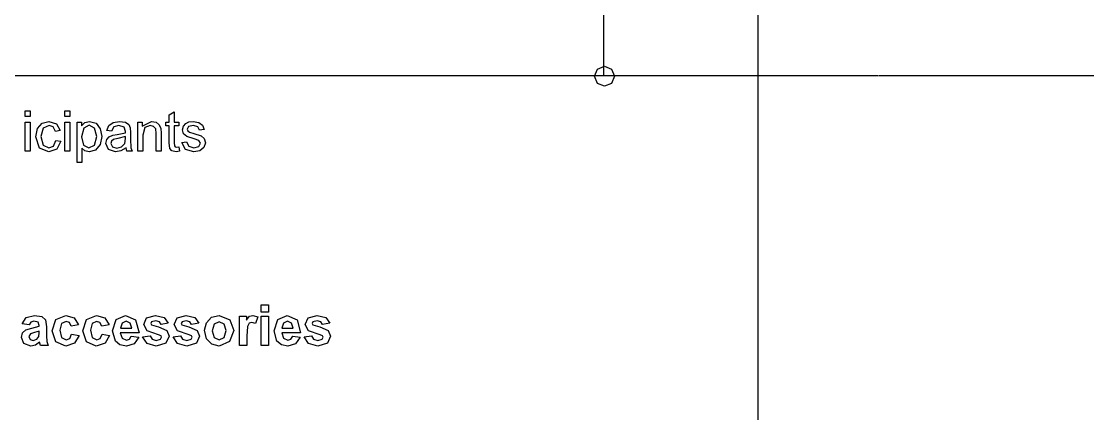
# Model space of a CAD drawing. Extents: x 22 to 299, y 7 to 289.
# Drawn here: x 75.2 to 128.5, y 144.4 to 164 of the extents above; entities that cross this region are included whole.
import ezdxf

# ---------------------------------------------------------------- set-up
doc = ezdxf.new("R2010")
doc.units = 0

msp = doc.modelspace()

# ---------------------------------------------------------------- linework, layer by layer
at = {"layer": 'Layer 1'}
for p, q in [((112, 276.5), (112, 15.430556)), ((104.288, 196.137), (104.288, 161.329199)), ((103.845351, 161.295351), (103.992327, 161.650157)), ((103.992327, 161.650157), (104.347, 161.797)), ((104.347, 161.797), (104.701673, 161.650157)), ((104.701673, 161.650157), (104.848649, 161.295351)), ((65.1399, 161.329), (88.165655, 161.329)), ((88.165433, 161.329078), (118.025537, 161.329078)), ((103.992327, 160.940854), (103.845351, 161.295351)), ((104.347, 160.794055), (103.992327, 160.940854)), ((104.701673, 160.940854), (104.347, 160.794055)), ((104.848649, 161.295351), (104.701673, 160.940854)), ((118.07, 161.329), (134.141109, 161.329)), ((75.41567, 159.282948), (75.41567, 159.568202)), ((75.41567, 159.568202), (75.656274, 159.568202)), ((75.656274, 159.282948), (75.41567, 159.282948)), ((75.656274, 159.568202), (75.656274, 159.282948)), ((77.39218, 159.282948), (77.39218, 159.568202)), ((77.39218, 159.568202), (77.632785, 159.568202)), ((77.632785, 159.282948), (77.39218, 159.282948)), ((77.632785, 159.568202), (77.632785, 159.282948)), ((82.608924, 159.373899), (82.848192, 159.522726)), ((82.608924, 159.011475), (82.608924, 159.373899)), ((82.848192, 159.522726), (82.848192, 159.011475)), ((75.41567, 157.548), (75.41567, 159.011475)), ((75.41567, 159.011475), (75.656274, 159.011475)), ((75.656274, 159.011475), (75.656274, 157.548)), ((76.024743, 158.689014), (76.255991, 158.954975)), ((76.255991, 158.954975), (76.595511, 159.044548)), ((76.604868, 158.840598), (76.309458, 158.705551)), ((76.595511, 159.044548), (76.973795, 158.92328)), ((76.809382, 158.766184), (76.604868, 158.840598)), ((76.928348, 158.54432), (76.809382, 158.766184)), ((76.973795, 158.92328), (77.162269, 158.581527)), ((77.39218, 157.548), (77.39218, 159.011475)), ((77.39218, 159.011475), (77.632785, 159.011475)), ((77.632785, 159.011475), (77.632785, 157.548)), ((77.99858, 156.987139), (77.99858, 159.011475)), ((77.99858, 159.011475), (78.217798, 159.011475)), ((78.217798, 159.011475), (78.217798, 158.821306)), ((78.217798, 158.821306), (78.392905, 158.988048)), ((78.606776, 158.850245), (78.33409, 158.701417)), ((78.392905, 158.988048), (78.6295, 159.044548)), ((78.872778, 158.711063), (78.606776, 158.850245)), ((78.6295, 159.044548), (78.950306, 158.948085)), ((78.950306, 158.948085), (79.160167, 158.675234)), ((79.48056, 158.59393), (79.586159, 158.844732)), ((79.586159, 158.844732), (79.798693, 158.992182)), ((79.834784, 158.777209), (79.715818, 158.560857)), ((79.798693, 158.992182), (80.120837, 159.044548)), ((80.086083, 158.83922), (79.834784, 158.777209)), ((80.360105, 158.75516), (80.086083, 158.83922)), ((80.120837, 159.044548), (80.416246, 159.00045)), ((80.428277, 158.541564), (80.360105, 158.75516)), ((80.416246, 159.00045), (80.583333, 158.888829)), ((80.583333, 158.888829), (80.658188, 158.720709)), ((80.658188, 158.720709), (80.670217, 158.491955)), ((81.042734, 157.548), (81.042734, 159.011475)), ((81.042734, 159.011475), (81.259279, 159.011475)), ((81.259279, 158.803391), (81.711081, 159.044548)), ((81.259279, 159.011475), (81.259279, 158.803391)), ((81.394285, 158.728977), (81.283339, 158.347261)), ((81.660287, 158.829574), (81.394285, 158.728977)), ((81.827374, 158.784099), (81.660287, 158.829574)), ((81.711081, 159.044548), (81.946339, 158.996316)), ((81.927626, 158.66421), (81.827374, 158.784099)), ((81.946339, 158.996316), (82.10808, 158.872293)), ((82.10808, 158.872293), (82.182934, 158.689014)), ((82.432481, 158.81855), (82.432481, 159.011475)), ((82.432481, 159.011475), (82.608924, 159.011475)), ((82.608924, 158.81855), (82.432481, 158.81855)), ((82.608924, 157.976569), (82.608924, 158.81855)), ((82.848192, 159.011475), (83.090134, 159.011475)), ((83.090134, 158.81855), (82.848192, 158.81855)), ((82.848192, 158.81855), (82.848192, 157.962789)), ((83.090134, 159.011475), (83.090134, 158.81855)), ((83.269709, 158.622869), (83.312484, 158.803391)), ((83.312484, 158.803391), (83.43145, 158.942573)), ((83.43145, 158.942573), (83.583833, 159.014231)), ((83.573139, 158.784099), (83.502294, 158.651807)), ((83.809734, 158.840598), (83.573139, 158.784099)), ((83.583833, 159.014231), (83.792357, 159.044548)), ((83.792357, 159.044548), (84.085093, 158.994938)), ((84.026278, 158.777208), (83.809734, 158.840598)), ((84.119847, 158.60082), (84.026278, 158.777208)), ((84.085093, 158.994938), (84.27223, 158.859891)), ((84.27223, 158.859891), (84.355105, 158.633893)), ((75.948551, 158.274225), (76.024743, 158.689014)), ((76.124995, 157.710608), (75.948551, 158.274225)), ((76.309458, 158.705551), (76.195839, 158.281115)), ((76.195839, 158.281115), (76.305448, 157.852546)), ((77.162269, 158.581527), (76.928348, 158.54432)), ((78.33409, 158.701417), (78.216461, 158.271469)), ((78.216461, 158.271469), (78.327407, 157.853924)), ((78.216461, 158.271469), (78.216461, 158.271469)), ((78.870105, 157.858058), (78.98506, 158.29214)), ((78.98506, 158.29214), (78.872778, 158.711063)), ((79.231012, 158.290762), (79.152147, 157.885619)), ((79.160167, 158.675234), (79.231012, 158.290762)), ((79.715818, 158.560857), (79.48056, 158.59393)), ((79.485903, 158.129531), (79.610216, 158.272847)), ((79.610216, 158.272847), (79.783986, 158.354151)), ((79.783986, 158.354151), (79.997857, 158.391358)), ((80.033947, 158.188787), (79.824086, 158.139178)), ((79.997857, 158.391358), (80.426936, 158.476797)), ((80.426935, 158.282494), (80.033947, 158.188787)), ((80.38817, 157.943497), (80.426934, 158.191543)), ((80.426934, 158.191543), (80.426935, 158.282494)), ((80.426936, 158.476797), (80.428277, 158.541564)), ((80.670217, 158.491955), (80.670217, 158.161226)), ((81.283339, 158.347261), (81.283339, 157.548)), ((81.955696, 158.438212), (81.927626, 158.66421)), ((81.955696, 157.548), (81.955696, 158.438212)), ((82.182934, 158.689014), (82.196301, 158.447858)), ((82.196301, 158.447858), (82.196301, 157.548)), ((83.321841, 158.425809), (83.269709, 158.622869)), ((83.476897, 158.286628), (83.321841, 158.425809)), ((83.844488, 158.168116), (83.476897, 158.286628)), ((83.502294, 158.651807), (83.531702, 158.564991)), ((83.531702, 158.564991), (83.623933, 158.498845)), ((83.623933, 158.498845), (83.836468, 158.435455)), ((83.836468, 158.435455), (84.192029, 158.3197)), ((84.355105, 158.633893), (84.119847, 158.60082)), ((84.192029, 158.3197), (84.351095, 158.190165)), ((84.351095, 158.190165), (84.408573, 157.977947)), ((76.594174, 157.514927), (76.124995, 157.710608)), ((76.305448, 157.852546), (76.591501, 157.718876)), ((76.591501, 157.718876), (76.828096, 157.808449)), ((76.985826, 157.656865), (76.594174, 157.514927)), ((76.828096, 157.808449), (76.948398, 158.084056)), ((76.948398, 158.084056), (77.184993, 158.052361)), ((76.948398, 158.084056), (76.948398, 158.084056)), ((77.184993, 158.052361), (76.985826, 157.656865)), ((78.395578, 157.567293), (78.239185, 157.699584)), ((78.239185, 157.699584), (78.239185, 156.987139)), ((78.327407, 157.853924), (78.596082, 157.718877)), ((78.596082, 157.718877), (78.870105, 157.858058)), ((79.152147, 157.885619), (78.924909, 157.610012)), ((79.439119, 157.93385), (79.485903, 158.129531)), ((79.564768, 157.63206), (79.439119, 157.93385)), ((79.72918, 158.057874), (79.695762, 157.94074)), ((79.695762, 157.94074), (79.767944, 157.775376)), ((79.824086, 158.139178), (79.72918, 158.057874)), ((79.767944, 157.775376), (79.981815, 157.70923)), ((79.981815, 157.70923), (80.229103, 157.771242)), ((80.446986, 157.728523), (80.189004, 157.563158)), ((80.229103, 157.771242), (80.38817, 157.943497)), ((80.495108, 157.548), (80.446986, 157.728523)), ((80.446986, 157.728523), (80.446986, 157.728523)), ((80.670217, 158.161226), (80.684921, 157.72301)), ((80.684921, 157.72301), (80.746406, 157.548)), ((82.638332, 157.683048), (82.608924, 157.976569)), ((82.739921, 157.571427), (82.638332, 157.683048)), ((82.848192, 157.962789), (82.860222, 157.826363)), ((82.860222, 157.826363), (82.90166, 157.778132)), ((82.90166, 157.778132), (82.984535, 157.760218)), ((82.984535, 157.760218), (83.090134, 157.769864)), ((83.090133, 157.769864), (83.124888, 157.550756)), ((83.090134, 157.769864), (83.090133, 157.769864)), ((83.229609, 157.984838), (83.46754, 158.023423)), ((83.229609, 157.984837), (83.229609, 157.984838)), ((83.414072, 157.633438), (83.229609, 157.984837)), ((83.46754, 158.023423), (83.578486, 157.797425)), ((83.578486, 157.797425), (83.835131, 157.718877)), ((83.835131, 157.718877), (84.081083, 157.787778)), ((84.09044, 158.084056), (83.844488, 158.168116)), ((84.081083, 157.787778), (84.161284, 157.951765)), ((84.161284, 157.951765), (84.09044, 158.084056)), ((84.337728, 157.743681), (84.135887, 157.574182)), ((84.408573, 157.977947), (84.337728, 157.743681)), ((75.656274, 157.548), (75.41567, 157.548)), ((77.632785, 157.548), (77.39218, 157.548)), ((78.612123, 157.514927), (78.395578, 157.567293)), ((78.924909, 157.610012), (78.612123, 157.514927)), ((79.924339, 157.514927), (79.564768, 157.63206)), ((80.189004, 157.563158), (79.924339, 157.514927)), ((80.746406, 157.548), (80.495108, 157.548)), ((81.283339, 157.548), (81.042734, 157.548)), ((82.196301, 157.548), (81.955696, 157.548)), ((82.943098, 157.528707), (82.739921, 157.571427)), ((83.124888, 157.550756), (82.943098, 157.528707)), ((83.836468, 157.514927), (83.414072, 157.633438)), ((84.135887, 157.574182), (83.836468, 157.514927)), ((78.239185, 156.987139), (77.99858, 156.987139)), ((87.190898, 149.514912), (87.190898, 149.873202)), ((87.190898, 149.873202), (87.56651, 149.873202)), ((87.56651, 149.873202), (87.56651, 149.514912)), ((75.260731, 148.933381), (75.458562, 149.247573)), ((75.458562, 149.247573), (75.875611, 149.349548)), ((75.875611, 149.349548), (76.249883, 149.287536)), ((76.249883, 149.287536), (76.422317, 149.131818)), ((76.422317, 149.131818), (76.473113, 148.785931)), ((76.760083, 148.583359), (76.945884, 149.146976)), ((76.945884, 149.146976), (77.448482, 149.349548)), ((77.448482, 149.349548), (77.860183, 149.233793)), ((77.860183, 149.233793), (78.080739, 148.883771)), ((78.282161, 148.583359), (78.467961, 149.146976)), ((78.467961, 149.146976), (78.970559, 149.349548)), ((78.970559, 149.349548), (79.38226, 149.233793)), ((79.38226, 149.233793), (79.602817, 148.883771)), ((79.777505, 148.573713), (79.961968, 149.142842)), ((79.961968, 149.142842), (80.428473, 149.349548)), ((80.428473, 149.349548), (80.928397, 149.133196)), ((80.928397, 149.133196), (81.103505, 148.473116)), ((81.328976, 148.900308), (81.474676, 149.220012)), ((81.474676, 149.220012), (81.926478, 149.349548)), ((81.926478, 149.349548), (82.359568, 149.251707)), ((82.359568, 149.251707), (82.554724, 148.962319)), ((82.851053, 148.900308), (82.996754, 149.220012)), ((82.996754, 149.220012), (83.448555, 149.349548)), ((83.448555, 149.349548), (83.881645, 149.251707)), ((83.881645, 149.251707), (84.076801, 148.962319)), ((84.458686, 148.978856), (84.719342, 149.254463)), ((84.719342, 149.254463), (85.097625, 149.349548)), ((85.097625, 149.349548), (85.62562, 149.133196)), ((85.62562, 149.133196), (85.831472, 148.588872)), ((86.109951, 147.853), (86.109951, 149.316475)), ((86.109951, 149.316475), (86.458826, 149.316475)), ((86.458826, 149.316475), (86.458826, 149.108391)), ((86.458826, 149.108391), (86.61923, 149.302695)), ((86.61923, 149.302695), (86.782308, 149.349548)), ((86.782308, 149.349548), (87.029594, 149.276512)), ((87.029594, 149.276512), (86.913305, 148.938893)), ((87.56651, 149.514912), (87.190898, 149.514912)), ((87.190898, 147.853), (87.190898, 149.316475)), ((87.190898, 149.316475), (87.56651, 149.316475)), ((87.56651, 149.316475), (87.56651, 147.853)), ((87.842326, 148.573713), (88.026789, 149.142842)), ((88.026789, 149.142842), (88.493298, 149.349548)), ((88.493298, 149.349548), (88.993222, 149.133196)), ((88.993222, 149.133196), (89.168326, 148.473116)), ((89.393796, 148.900308), (89.539497, 149.220012)), ((89.539497, 149.220012), (89.991298, 149.349548)), ((89.991298, 149.349548), (90.424389, 149.251707)), ((90.424389, 149.251707), (90.619545, 148.962319)), ((75.601588, 148.869991), (75.260731, 148.933381)), ((75.279446, 148.473116), (75.43985, 148.621944)), ((75.43985, 148.621944), (75.73927, 148.712895)), ((75.601592, 148.869991), (75.601588, 148.869991)), ((75.692485, 149.011929), (75.601592, 148.869991)), ((75.848878, 149.05327), (75.692485, 149.011929)), ((75.73927, 148.712895), (76.104189, 148.807979)), ((76.050719, 149.005039), (75.848878, 149.05327)), ((76.104189, 148.846564), (76.050719, 149.005039)), ((76.104189, 148.807979), (76.104189, 148.846564)), ((76.473113, 148.785931), (76.469091, 148.333935)), ((77.229262, 148.944405), (77.146388, 148.61092)), ((77.146388, 148.61092), (77.230599, 148.242984)), ((77.45383, 149.045002), (77.229262, 148.944405)), ((77.624926, 148.987124), (77.45383, 149.045002)), ((77.710475, 148.81487), (77.624926, 148.987124)), ((78.080739, 148.883771), (77.710475, 148.81487)), ((78.080739, 148.883771), (78.080739, 148.883771)), ((78.75134, 148.944405), (78.668466, 148.61092)), ((78.668466, 148.61092), (78.752677, 148.242984)), ((78.975907, 149.045002), (78.75134, 148.944405)), ((79.147004, 148.987124), (78.975907, 149.045002)), ((79.232552, 148.81487), (79.147004, 148.987124)), ((79.602817, 148.883771), (79.232552, 148.81487)), ((79.602817, 148.883771), (79.602817, 148.883771)), ((80.248014, 148.960941), (80.169151, 148.710139)), ((80.169151, 148.710139), (80.73056, 148.710139)), ((80.451192, 149.05327), (80.248014, 148.960941)), ((80.646349, 148.965076), (80.451192, 149.05327)), ((80.73056, 148.710139), (80.646349, 148.965076)), ((81.497398, 148.570957), (81.328976, 148.900308)), ((81.720629, 149.028465), (81.677854, 148.949917)), ((81.677854, 148.949917), (81.715281, 148.879637)), ((81.715281, 148.879637), (82.065493, 148.770772)), ((81.933163, 149.071184), (81.720629, 149.028465)), ((82.113615, 149.025709), (81.933163, 149.071184)), ((82.065493, 148.770772), (82.485216, 148.598518)), ((82.200501, 148.894796), (82.113615, 149.025709)), ((82.554724, 148.962319), (82.200501, 148.894796)), ((82.485216, 148.598518), (82.602846, 148.310508)), ((83.019476, 148.570957), (82.851053, 148.900308)), ((83.242706, 149.028465), (83.199932, 148.949917)), ((83.199932, 148.949917), (83.237358, 148.879637)), ((83.237358, 148.879637), (83.58757, 148.770772)), ((83.45524, 149.071184), (83.242706, 149.028465)), ((83.635693, 149.025709), (83.45524, 149.071184)), ((83.58757, 148.770772), (84.007294, 148.598518)), ((83.722578, 148.894796), (83.635693, 149.025709)), ((84.076801, 148.962319), (83.722578, 148.894796)), ((84.007294, 148.598518), (84.124924, 148.310508)), ((84.366456, 148.605408), (84.458686, 148.978856)), ((84.458686, 148.176839), (84.366456, 148.605408)), ((84.366456, 148.605408), (84.366456, 148.605408)), ((84.851673, 148.918222), (84.751424, 148.584737)), ((85.098962, 149.033977), (84.851673, 148.918222)), ((85.344915, 148.918222), (85.098962, 149.033977)), ((85.445167, 148.587494), (85.344915, 148.918222)), ((86.516304, 148.795577), (86.485577, 148.304996)), ((86.603189, 148.956807), (86.516304, 148.795577)), ((86.73686, 149.002283), (86.603189, 148.956807)), ((86.913305, 148.938893), (86.73686, 149.002283)), ((88.312835, 148.960941), (88.233972, 148.710139)), ((88.233972, 148.710139), (88.795381, 148.710139)), ((88.516013, 149.05327), (88.312835, 148.960941)), ((88.711169, 148.965076), (88.516013, 149.05327)), ((88.795381, 148.710139), (88.711169, 148.965076)), ((89.562219, 148.570957), (89.393796, 148.900308)), ((89.785449, 149.028465), (89.742675, 148.949917)), ((89.742675, 148.949917), (89.780101, 148.879637)), ((89.780101, 148.879637), (90.130317, 148.770772)), ((89.997984, 149.071184), (89.785449, 149.028465)), ((90.178436, 149.025709), (89.997984, 149.071184)), ((90.130317, 148.770772), (90.550037, 148.598518)), ((90.265321, 148.894796), (90.178436, 149.025709)), ((90.619545, 148.962319), (90.265321, 148.894796)), ((90.550037, 148.598518), (90.667667, 148.310508)), ((75.221968, 148.252631), (75.279446, 148.473116)), ((75.34762, 147.942572), (75.221968, 148.252631)), ((75.671096, 148.429019), (75.597577, 148.292594)), ((75.597577, 148.292594), (75.656392, 148.152034)), ((75.656392, 148.152034), (75.8061, 148.092778)), ((75.875611, 148.496543), (75.671096, 148.429019)), ((75.8061, 148.092778), (75.999923, 148.16168)), ((76.104186, 148.555799), (75.875611, 148.496543)), ((75.999923, 148.16168), (76.089482, 148.289838)), ((76.089482, 148.289838), (76.104193, 148.478629)), ((76.104193, 148.478629), (76.104186, 148.555799)), ((76.469091, 148.333935), (76.486483, 148.048681)), ((76.944547, 148.022499), (76.760083, 148.583359)), ((77.230599, 148.242984), (77.459174, 148.135498)), ((77.459174, 148.135498), (77.634282, 148.197509)), ((77.634282, 148.197509), (77.730523, 148.413861)), ((77.730523, 148.413861), (78.09945, 148.349093)), ((78.09945, 148.349093), (77.878898, 147.953597)), ((78.466624, 148.022499), (78.282161, 148.583359)), ((78.752677, 148.242984), (78.981252, 148.135498)), ((78.981252, 148.135498), (79.15636, 148.197509)), ((79.15636, 148.197509), (79.252601, 148.413861)), ((79.252601, 148.413861), (79.621528, 148.349093)), ((79.621528, 148.349093), (79.400975, 147.953597)), ((79.917857, 148.069352), (79.777505, 148.573713)), ((80.14376, 147.882283), (79.917857, 148.069352)), ((81.103505, 148.473116), (80.162473, 148.473116)), ((80.162473, 148.473116), (80.253369, 148.204399)), ((80.253369, 148.204399), (80.469914, 148.109315)), ((80.469914, 148.109315), (80.618285, 148.158924)), ((80.618285, 148.158924), (80.709182, 148.318776)), ((80.709182, 148.318776), (81.083457, 148.254009)), ((80.709182, 148.318776), (80.709182, 148.318776)), ((81.083457, 148.254009), (80.854882, 147.93017)), ((81.497398, 147.941194), (81.276846, 148.270545)), ((81.276846, 148.270545), (81.276853, 148.270545)), ((81.276853, 148.270545), (81.653799, 148.329801)), ((82.073515, 148.382166), (81.497398, 148.570957)), ((81.653799, 148.329801), (81.751377, 148.157546)), ((81.751377, 148.157546), (81.957229, 148.099669)), ((81.957229, 148.099669), (82.176448, 148.15479)), ((82.199164, 148.331179), (82.073515, 148.382166)), ((82.176448, 148.15479), (82.225904, 148.258143)), ((82.225904, 148.258143), (82.199164, 148.331179)), ((82.602846, 148.310508), (82.439768, 147.964621)), ((83.019476, 147.941194), (82.798923, 148.270545)), ((82.798923, 148.270545), (82.79893, 148.270545)), ((82.79893, 148.270545), (83.175876, 148.329801)), ((83.595593, 148.382166), (83.019476, 148.570957)), ((83.175876, 148.329801), (83.273454, 148.157546)), ((83.273454, 148.157546), (83.479307, 148.099669)), ((83.479307, 148.099669), (83.698526, 148.15479)), ((83.721241, 148.331179), (83.595593, 148.382166)), ((83.698526, 148.15479), (83.747982, 148.258143)), ((83.747982, 148.258143), (83.721241, 148.331179)), ((84.124924, 148.310508), (83.961846, 147.964621)), ((84.727361, 147.910878), (84.458686, 148.176839)), ((84.751424, 148.584737), (84.851673, 148.251253)), ((84.751424, 148.584737), (84.751424, 148.584737)), ((84.851673, 148.251253), (85.098962, 148.135498)), ((85.098962, 148.135498), (85.344915, 148.251253)), ((85.344915, 148.251253), (85.445167, 148.587494)), ((85.831472, 148.588872), (85.622945, 148.037657)), ((86.485577, 148.304996), (86.485563, 147.853)), ((87.982678, 148.069352), (87.842326, 148.573713)), ((88.20858, 147.882283), (87.982678, 148.069352)), ((89.168326, 148.473116), (88.227293, 148.473116)), ((88.227293, 148.473116), (88.31819, 148.204399)), ((88.31819, 148.204399), (88.534735, 148.109315)), ((88.534735, 148.109315), (88.683106, 148.158924)), ((88.683106, 148.158924), (88.774003, 148.318776)), ((88.774003, 148.318776), (89.148278, 148.254009)), ((88.774003, 148.318776), (88.774003, 148.318776)), ((89.148278, 148.254009), (88.919703, 147.93017)), ((89.562219, 147.941194), (89.341667, 148.270545)), ((89.341667, 148.270545), (89.341674, 148.270545)), ((89.341674, 148.270545), (89.718619, 148.329801)), ((90.138336, 148.382166), (89.562219, 148.570957)), ((89.718619, 148.329801), (89.816201, 148.157546)), ((89.816201, 148.157546), (90.02205, 148.099669)), ((90.02205, 148.099669), (90.241269, 148.15479)), ((90.263984, 148.331179), (90.138336, 148.382166)), ((90.241269, 148.15479), (90.290725, 148.258143)), ((90.290725, 148.258143), (90.263984, 148.331179)), ((90.667667, 148.310508), (90.504589, 147.964621)), ((75.693822, 147.819927), (75.34762, 147.942572)), ((75.927745, 147.868158), (75.693822, 147.819927)), ((76.133593, 148.012852), (75.927745, 147.868158)), ((76.146964, 147.967377), (76.133593, 148.012852)), ((76.183053, 147.853), (76.146964, 147.967377)), ((76.554654, 147.853), (76.183053, 147.853)), ((76.486483, 148.048681), (76.554654, 147.853)), ((77.441796, 147.819927), (76.944547, 148.022499)), ((77.878898, 147.953597), (77.441796, 147.819927)), ((78.963874, 147.819927), (78.466624, 148.022499)), ((79.400975, 147.953597), (78.963874, 147.819927)), ((80.465903, 147.819927), (80.14376, 147.882283)), ((80.854882, 147.93017), (80.465903, 147.819927)), ((81.957222, 147.819927), (81.497398, 147.941194)), ((82.439768, 147.964621), (81.957222, 147.819927)), ((83.4793, 147.819927), (83.019476, 147.941194)), ((83.961846, 147.964621), (83.4793, 147.819927)), ((85.100299, 147.819927), (84.727361, 147.910878)), ((85.622945, 148.037657), (85.100299, 147.819927)), ((86.485563, 147.853), (86.109951, 147.853)), ((87.56651, 147.853), (87.190898, 147.853)), ((88.530724, 147.819927), (88.20858, 147.882283)), ((88.919703, 147.93017), (88.530724, 147.819927)), ((90.022043, 147.819927), (89.562219, 147.941194)), ((90.504589, 147.964621), (90.022043, 147.819927))]:
    msp.add_line(p, q, dxfattribs=at)

doc.saveas('drawing.dxf')
